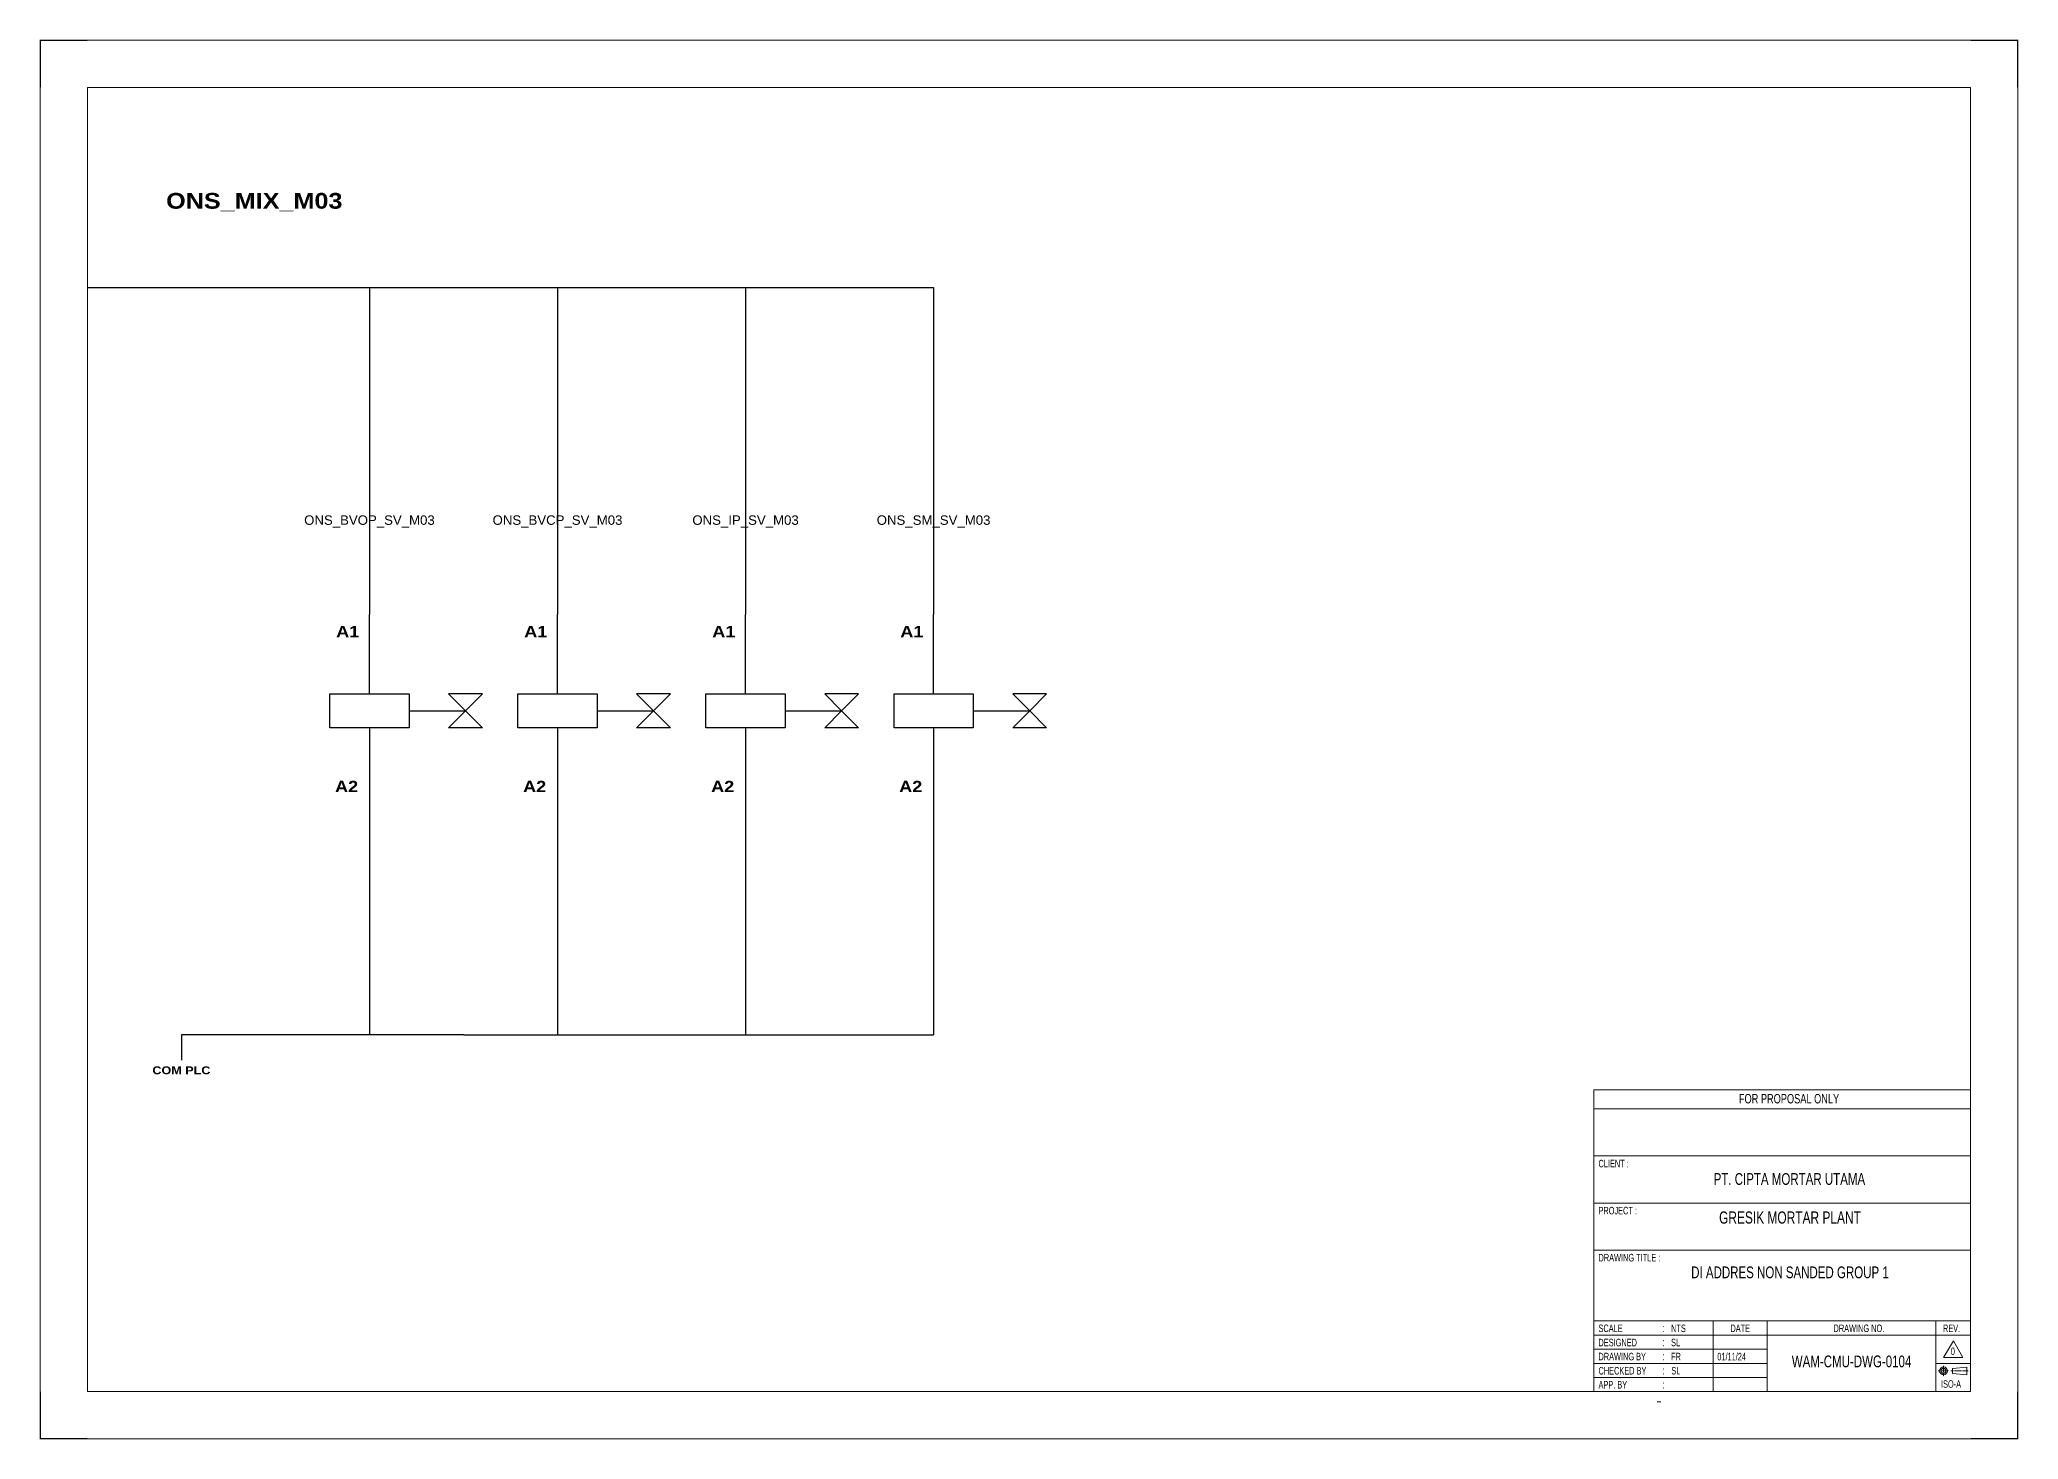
# Model space of a CAD drawing. Header units: centimetres. Extents: x 17259 to 54652, y 10858 to 53453.
# Drawn here: x 32814 to 39097, y 16798 to 21241 of the extents above; entities that cross this region are included whole.
import ezdxf
from ezdxf.enums import TextEntityAlignment as Align

# ---------------------------------------------------------------- set-up
doc = ezdxf.new("R2010")
doc.units = ezdxf.units.CM
doc.header["$MEASUREMENT"] = 0
doc.linetypes.add('CENTER', pattern=[2, 1.25, -0.25, 0.25, -0.25])
for name, color, linetype in [('1', 7, 'Continuous'), ('Etiket-Line-L', 7, 'Continuous'), ('EtIket-Line-S', 2, 'Continuous'), ('Etiket-Text-List0', 2, 'Continuous'), ('Etiket-Text-List1', 3, 'Continuous'), ('Etiket-Text-List2', 1, 'Continuous')]:
    doc.layers.add(name, color=color, linetype=linetype)
for name, color, linetype, lineweight in [('Center_line', 2, 'CENTER', 5), ('Etiket', 7, 'Continuous', 5), ('Object', 4, 'Continuous', 25)]:
    doc.layers.add(name, color=color, linetype=linetype, lineweight=lineweight)
doc.styles.add('Bold', font='ariblk.ttf', dxfattribs={"height": 25.4})
doc.styles.add('DIM', font='romans', dxfattribs={"height": 6.096})
doc.styles.get("Standard").update_dxf_attribs({"font": 'arial.ttf'})

# ---------------------------------------------------------------- blocks, each defined once
blk = doc.blocks.new('x5 Out Line')
at = {"const_width": 0.3}
for points in [[(9.65, 286.71), (0, 286.71), (0, 277.06)], [(405.45, 277.06), (405.45, 286.71), (395.8, 286.71)], [(0, 9.65), (0, 0), (9.65, 0)], [(405.45, 9.65), (405.45, 0), (395.8, 0)]]:
    blk.add_lwpolyline(points, dxfattribs=at)
at = {"lineweight": 15}
blk.add_lwpolyline([(395.8, 9.65), (395.8, 277.06), (9.65, 277.06), (9.65, 9.65)], close=True, dxfattribs=at)
at = {"layer": 'EtIket-Line-S', "lineweight": 9, "ltscale": 0.5}
blk.add_lwpolyline([(0, 0), (405.45, 0), (405.45, 286.71), (0, 286.71)], close=True, dxfattribs=at)
blk = doc.blocks.new('A$C6CDB76E5')
at = {"lineweight": 15}
for p, q in [((-196.2, 0), (-196.2, 157.1)), ((-196.2, 157.1), (0, 157.1)), ((0, 0), (0, 157.1)), ((-196.2, 147.3), (0, 147.3)), ((-196.2, 122.8), (0, 122.8)), ((-196.2, 98.2), (0, 98.2)), ((-196.2, 73.7), (0, 73.7)), ((-196.2, 36.8), (0, 36.8)), ((-134, 0), (-134, 36.8)), ((-105.9, 0), (-105.9, 36.8)), ((-18.1, 0), (-18.1, 36.8)), ((-196.2, 29.4), (0, 29.4)), ((-196.2, 22.1), (-105.9, 22.1)), ((-196.2, 14.7), (-105.9, 14.7)), ((-18.1, 14.7), (0, 14.7)), ((-196.2, 7.4), (-105.9, 7.4))]:
    blk.add_line(p, q, dxfattribs=at)
at = {"layer": 'Center_line', "lineweight": 13}
for p, q in [((-16.9, 10.8), (-11.3, 10.8)), ((-14.1, 13.5), (-14.1, 8)), ((-10.3, 10.8), (-1.2, 10.8))]:
    blk.add_line(p, q, dxfattribs=at)
at = {"layer": 'Etiket-Line-L', "lineweight": 15}
for p, q in [((0, 0), (0, 122.6)), ((-196.2, 0), (0, 0))]:
    blk.add_line(p, q, dxfattribs=at)
blk.add_lwpolyline([(-9, 26.4), (-4, 17.7), (-14.1, 17.7)], close=True, dxfattribs=at)
at = {"layer": 'Object', "lineweight": 15}
blk.add_lwpolyline([(-9.5, 9.5), (-1.9, 8.7), (-1.9, 12.8), (-9.5, 12)], close=True, dxfattribs=at)
for radius in [2.03, 1.27]:
    blk.add_circle((-14.1, 10.8), radius, dxfattribs=at)
at = {"layer": '1', "color": 3, "lineweight": 9, "width": 0.7}
blk.add_text('ISO-A', height=3.91, dxfattribs=at).set_placement((-15.4, 2))
at = {"layer": 'Etiket-Text-List0', "lineweight": 13, "width": 0.7}
for s, height, p in [('CLIENT :', 3.92, (-193.8, 116.8)), ('PROJECT :', 3.92, (-193.8, 92.3)), ('DRAWING TITLE :', 3.923, (-193.8, 67.8)), ('SCALE', 3.92, (-193.8, 31)), (':', 4.17, (-160.6, 31)), ('DATE', 3.92, (-125.1, 31)), ('DRAWING NO.', 3.923, (-71.4, 31)), ('REV.', 3.92, (-14.4, 31)), ('DESIGNED', 3.92, (-193.8, 23.6)), (':', 4.17, (-160.6, 23.6)), ('CHECKED BY ', 3.923, (-193.8, 8.9)), ('DRAWING BY', 3.92, (-193.8, 16.3)), (':', 4.17, (-160.6, 16.3)), (':', 4.17, (-160.6, 8.9)), ('APP. BY ', 3.92, (-193.8, 1.6)), (':', 4.17, (-160.6, 1.6))]:
    blk.add_text(s, height=height, dxfattribs=at).set_placement(p)
at = {"layer": 'Etiket-Text-List1', "lineweight": 9, "width": 0.7}
for tag, p in [('1:XXXX', (-156, 31)), ('EN', (-156, 23.6)), ('DD/MM/YY', (-131.3, 23.6)), ('1', (-10.3, 19.1)), ('EN', (-156, 16.3)), ('EN', (-155.8, 8.9)), ('DD/MM/YY', (-131.3, 16.3)), ('DD/MM/YY', (-131.3, 8.9)), ('EN', (-155.7, 1.6)), ('DD/MM/YY', (-131.3, 1.6))]:
    blk.add_attdef(tag, p, '', height=3.92, dxfattribs=at)
at = {"layer": 'Etiket-Text-List2', "lineweight": 13, "width": 0.7}
for tag, height, p in [('FOR FABRICATION', 4.9, (-94.6, 150.1)), ('CLIENT_NAME', 6.13, (-94.1, 107.7)), ('PROJECT_1', 4.9, (-94.1, 87.5)), ('PROJECT_2', 4.9, (-94.1, 79.2)), ('DRAWING_TITLE1', 6.13, (-94.1, 59)), ('DRAWING_TITLE2', 6.13, (-94.1, 49.9)), ('DRAWING_TITLE3', 6.13, (-94.1, 40.1)), ('LDP-X-XXX-AR-01', 6.13, (-62, 12.7))]:
    blk.add_attdef(tag, text='', height=height, dxfattribs=at).set_placement(p, align=Align.CENTER)

msp = doc.modelspace()

# ---------------------------------------------------------------- linework, layer by layer
at = {"color": 146, "ltscale": 50, "true_color": 0x105689}
for p, q in [((32966, 20454.6), (33563, 20454.6)), ((33563, 20454.6), (34160, 20454.6)), ((33861.5, 20454.6), (33861.5, 19416)), ((34160, 20454.6), (34757, 20454.6)), ((34458.5, 20454.6), (34458.5, 19416)), ((34757, 20454.6), (35354, 20454.6)), ((35055.5, 20454.6), (35055.5, 19416)), ((35354, 20454.6), (35652.5, 20454.6)), ((35652.5, 20454.6), (35652.5, 19416)), ((33861.5, 18813.5), (33861.5, 18081.8)), ((34458.5, 18813.5), (34458.5, 18081.8)), ((35055.5, 18813.5), (35055.5, 18081.8)), ((35652.5, 18813.5), (35652.5, 18081.8)), ((34161, 18081.8), (33264.5, 18081.8)), ((33264.5, 18081.8), (33264.5, 18001.8)), ((34161, 18081.8), (35652.5, 18081.8)), ((35356, 18081.8), (35356, 18081.8))]:
    msp.add_line(p, q, dxfattribs=at)
at = {"ltscale": 50}
for p, q in [((33861.5, 19164.7), (33861.5, 19416)), ((34458.5, 19164.7), (34458.5, 19416)), ((35055.5, 19164.7), (35055.5, 19416)), ((35652.5, 19164.7), (35652.5, 19416)), ((33987.1, 19110.8), (34166.6, 19110.8)), ((34584.1, 19110.8), (34763.6, 19110.8)), ((35181.1, 19110.8), (35360.6, 19110.8)), ((35778.1, 19110.8), (35957.6, 19110.8)), ((33861.5, 19057), (33861.5, 18805.7)), ((34458.5, 19057), (34458.5, 18805.7)), ((35055.5, 19057), (35055.5, 18805.7)), ((35652.5, 19057), (35652.5, 18805.7))]:
    msp.add_line(p, q, dxfattribs=at)
for points in [[(33735.9, 19164.7), (33987.1, 19164.7), (33987.1, 19057), (33735.9, 19057)], [(34166.6, 19110.8), (34220.5, 19164.7), (34112.8, 19164.7)], [(34332.9, 19164.7), (34584.1, 19164.7), (34584.1, 19057), (34332.9, 19057)], [(34763.6, 19110.8), (34817.5, 19164.7), (34709.8, 19164.7)], [(34929.9, 19164.7), (35181.1, 19164.7), (35181.1, 19057), (34929.9, 19057)], [(35360.6, 19110.8), (35414.5, 19164.7), (35306.8, 19164.7)], [(35526.9, 19164.7), (35778.1, 19164.7), (35778.1, 19057), (35526.9, 19057)], [(35957.6, 19110.8), (36011.5, 19164.7), (35903.8, 19164.7)], [(34166.6, 19110.8), (34220.5, 19057), (34112.8, 19057)], [(34763.6, 19110.8), (34817.5, 19057), (34709.8, 19057)], [(35360.6, 19110.8), (35414.5, 19057), (35306.8, 19057)], [(35957.6, 19110.8), (36011.5, 19057), (35903.8, 19057)]]:
    msp.add_lwpolyline(points, close=True, dxfattribs=at)

# ---------------------------------------------------------------- block references
at = {"layer": 'Etiket', "lineweight": 0}
ref = msp.add_blockref('A$C6CDB76E5', (38944.9, 16949.3), dxfattribs=dict(at, xscale=6.095870930054101, yscale=6.095870930054101, zscale=6.095870930054101))
ref.add_attrib('FOR FABRICATION', 'FOR PROPOSAL ONLY', dxfattribs={"layer": 'Etiket-Text-List2', "lineweight": 13, "height": 29.894, "width": 0.7}).set_placement((38368.4, 17864.2), align=Align.CENTER)
ref.add_attrib('CLIENT_NAME', 'PT. CIPTA MORTAR UTAMA', dxfattribs={"layer": 'Etiket-Text-List2', "lineweight": 13, "height": 37.368, "width": 0.7}).set_placement((38369.5, 17605.6), align=Align.CENTER)
ref.add_attrib('PROJECT_1', 'GRESIK MORTAR PLANT', dxfattribs={"layer": 'Etiket-Text-List2', "lineweight": 13, "height": 38.709, "width": 0.7}).set_placement((38371.4, 17482.6), align=Align.CENTER)
ref.add_attrib('DRAWING_TITLE1', 'DI ADDRES NON SANDED GROUP 1', dxfattribs={"layer": 'Etiket-Text-List2', "lineweight": 13, "height": 37.368, "width": 0.7}).set_placement((38371.4, 17309.2), align=Align.CENTER)
ref.add_attrib('1:XXXX', 'NTS', (37993.9, 17138.2), dxfattribs={"layer": 'Etiket-Text-List1', "lineweight": 13, "height": 23.92, "width": 0.7})
ref.add_attrib('EN', 'SL', (37993.9, 17093.4), dxfattribs={"layer": 'Etiket-Text-List1', "lineweight": 13, "height": 23.92, "width": 0.7})
ref.add_attrib('EN', 'FR', (37993.9, 17048.5), dxfattribs={"layer": 'Etiket-Text-List1', "lineweight": 13, "height": 23.92, "width": 0.7})
ref.add_attrib('DD/MM/YY', '01/11/24', (38140.7, 17048.5), dxfattribs={"layer": 'Etiket-Text-List1', "lineweight": 13, "height": 23.92, "width": 0.7})
ref.add_attrib('EN', 'SL', (37994.8, 17003.7), dxfattribs={"layer": 'Etiket-Text-List1', "lineweight": 13, "height": 23.92, "width": 0.7})
ref.add_attrib('LDP-X-XXX-AR-01', 'WAM-CMU-DWG-0104', dxfattribs={"layer": 'Etiket-Text-List2', "lineweight": 15, "height": 37.368, "width": 0.7}).set_placement((38566.9, 17026.5), align=Align.CENTER)
ref.add_attrib('1', '0', (38882, 17065.4), dxfattribs={"layer": 'Etiket-Text-List1', "lineweight": 13, "height": 23.9, "width": 0.7})
at = {"layer": 'Etiket-Line-L', "lineweight": 0}
ref = msp.add_blockref('x5 Out Line', (32816.5, 16799.8), dxfattribs=dict(at, xscale=15.48351216233742, yscale=15.48351216233742, zscale=15.48351216233742))
ref.add_attrib('FILE_NAME', '-', (37946.7, 16907.8), dxfattribs={"layer": 'Etiket-Text-List1', "lineweight": 13, "height": 21.7, "style": 'DIM', "width": 0.7})

# ---------------------------------------------------------------- texts
at = {"ltscale": 500, "style": 'Bold'}
msp.add_text('ONS_MIX_M03', height=50, dxfattribs=at).set_placement((33216, 20704.6))
at = {"ltscale": 50}
for s, p in [('ONS_BVOP_SV_M03', (33861.5, 19716)), ('ONS_BVCP_SV_M03', (34458.5, 19716)), ('ONS_IP_SV_M03', (35055.5, 19716)), ('ONS_SM_SV_M03', (35652.5, 19716))]:
    msp.add_text(s, height=30, dxfattribs=at).set_placement(p, align=Align.MIDDLE_CENTER)
at = {"ltscale": 500, "style": 'Bold'}
for p in [(33829.2, 19380.1), (34426.2, 19380.1), (35023.2, 19380.1), (35620.2, 19380.1)]:
    msp.add_text('A1', height=35.9, dxfattribs=at).set_placement(p, align=Align.TOP_RIGHT)
for p in [(33825.6, 18841.6), (34422.6, 18841.6), (35019.6, 18841.6), (35616.6, 18841.6)]:
    msp.add_text('A2', height=35.9, dxfattribs=at).set_placement(p, align=Align.BOTTOM_RIGHT)
at = {"ltscale": 50, "style": 'Bold'}
msp.add_text('COM PLC', height=25, dxfattribs=at).set_placement((33264.5, 17981.8), align=Align.TOP_CENTER)

doc.saveas('drawing.dxf')
